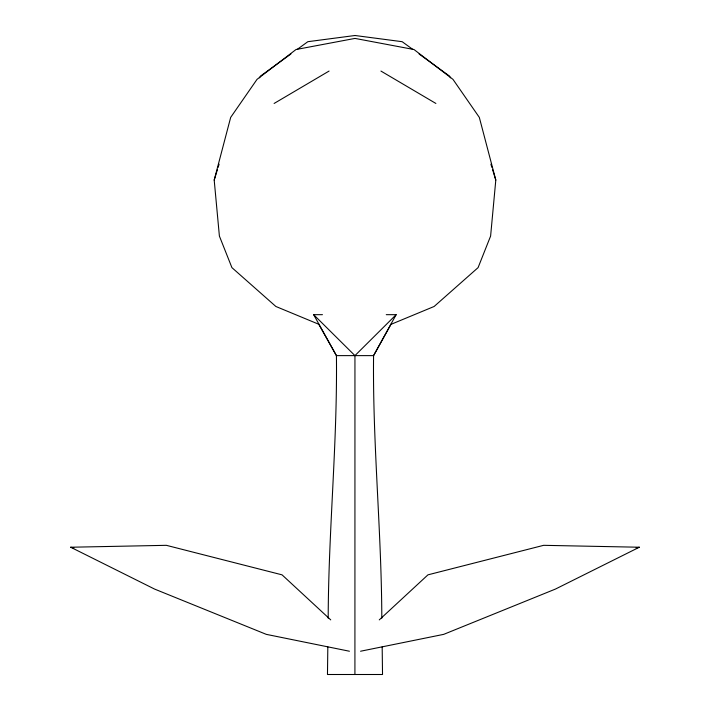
<?xml version="1.0" encoding="UTF-8"?>
<svg xmlns="http://www.w3.org/2000/svg" width="710" height="710" viewBox="0 0 710 710"><rect width="100%" height="100%" fill="white"/><g stroke="black" fill="none" stroke-linecap="round" stroke-linejoin="round"><path stroke-width="1.06" d="M354.92 674.5L354.947 355.621L396.153 314.672L386.258 314.672M327.825 646.89L327.47 674.5L382.53 674.5L382.175 646.89M328.189 618.17C328.464 530.574 337.472 443.226 336.425 355.621L313.651 314.672L322.455 314.672M319.456 324.541L275.87 306.48L231.913 267.626L219.39 236.057L214.198 180.083L230.679 117.39L257.02 79.369L296.017 49.522L355 38.411L413.983 49.522L452.98 79.369L479.321 117.39L495.802 180.083L490.61 236.057L478.087 267.626L434.13 306.48L390.544 324.541M214.198 180.083L217.464 169.486M218.121 167.374L219.097 164.196M396.153 314.672L373.575 355.621C372.528 443.226 381.536 530.574 381.811 618.17M391.05 324.195L373.575 355.621L336.425 355.621L318.737 324.195M259.416 77.825L260.632 75.979L290.914 53.987M379.273 619.883L427.952 574.843L543.647 545.324L639.328 547.232L555.46 589.06L443.706 634.358L360.565 651.23M297.153 49.451L307.838 41.695L355 35.5L402.162 41.695L412.856 49.451M274.113 103.456L329.067 71.062M636.107 547.942L639.328 547.232M349.435 651.23L266.294 634.358L154.54 589.06L70.672 547.232L166.353 545.324L282.048 574.843L330.727 619.883M70.672 547.232L73.893 547.942M380.933 71.062L435.887 103.456M419.086 53.987L449.368 75.979L450.584 77.825M313.651 314.672L354.947 355.621M490.903 164.196L491.879 167.374M492.536 169.486L495.802 180.083"/></g></svg>
